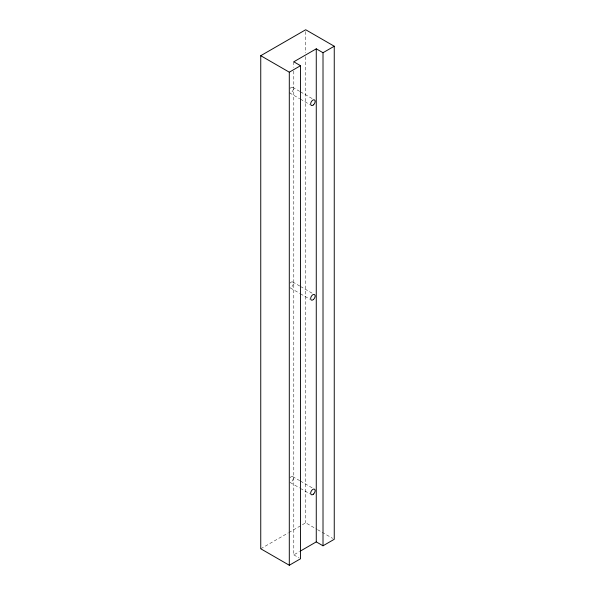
<?xml version="1.0" encoding="UTF-8"?>
<svg xmlns="http://www.w3.org/2000/svg" width="595" height="595" viewBox="0 0 595 595"><rect width="100%" height="100%" fill="white"/><g stroke="black" fill="none" stroke-linecap="round" stroke-linejoin="round"><path stroke-width="0.45" stroke-dasharray="2.98 2.23" d="M260.751 548.769L288.047 533.016M288.85 532.555L305.704 522.819L316.8 529.23M293.789 71.088L293.789 554.867L299.411 551.625M292.68 87.331L299.694 91.377M300.468 91.831L312.925 99.023M289.505 92.842L299.627 98.681M300.408 99.134L309.75 104.527M292.68 281.963L299.694 286.009M300.468 286.463L312.152 293.201M290.286 287.921L299.627 293.313M300.408 293.766L309.75 299.159M292.68 476.602L299.694 480.648M300.468 481.095L312.152 487.84M290.286 482.552L299.627 487.952M300.408 488.398L309.75 493.791M317.596 529.684L332.657 538.386M293.789 554.867L299.032 557.894M305.704 31.609L305.704 52.962M305.704 56.681L305.704 522.819M293.789 61.798L293.789 67.369M289.973 88.484A3.176 1.837 -60 0 1 293.342 88.789A3.176 1.837 -60 0 1 289.973 92.984M289.973 283.123A3.176 1.837 -60 0 1 293.342 283.421A3.176 1.837 -60 0 1 289.973 287.616M289.973 477.755A3.176 1.837 -60 0 1 293.342 478.053A3.176 1.837 -60 0 1 289.973 482.248"/><path stroke-width="0.89" d="M334.249 46.231L323.011 52.717L316.265 48.827L293.789 61.798L300.534 65.695L300.534 558.764L289.296 565.25L260.751 548.769L260.751 55.699L305.704 29.75L334.249 46.231L334.249 539.301L323.011 545.786L316.265 541.896L300.215 551.163M260.751 55.699L289.296 72.181L300.534 65.695M323.011 52.717L323.011 545.786M316.265 48.827L316.265 541.896M289.296 72.181L289.296 565.25M313.476 104.846A3.176 1.837 -60 0 0 314.487 99.923A3.176 1.837 -60 0 0 310.724 103.255A3.176 1.837 -60 0 0 313.476 104.846M313.476 299.478A3.176 1.837 -60 0 0 314.487 294.555A3.176 1.837 -60 0 0 310.724 297.887A3.176 1.837 -60 0 0 313.476 299.478M313.476 494.11A3.176 1.837 -60 0 0 314.487 489.187A3.176 1.837 -60 0 0 310.724 492.519A3.176 1.837 -60 0 0 313.476 494.11"/></g></svg>
